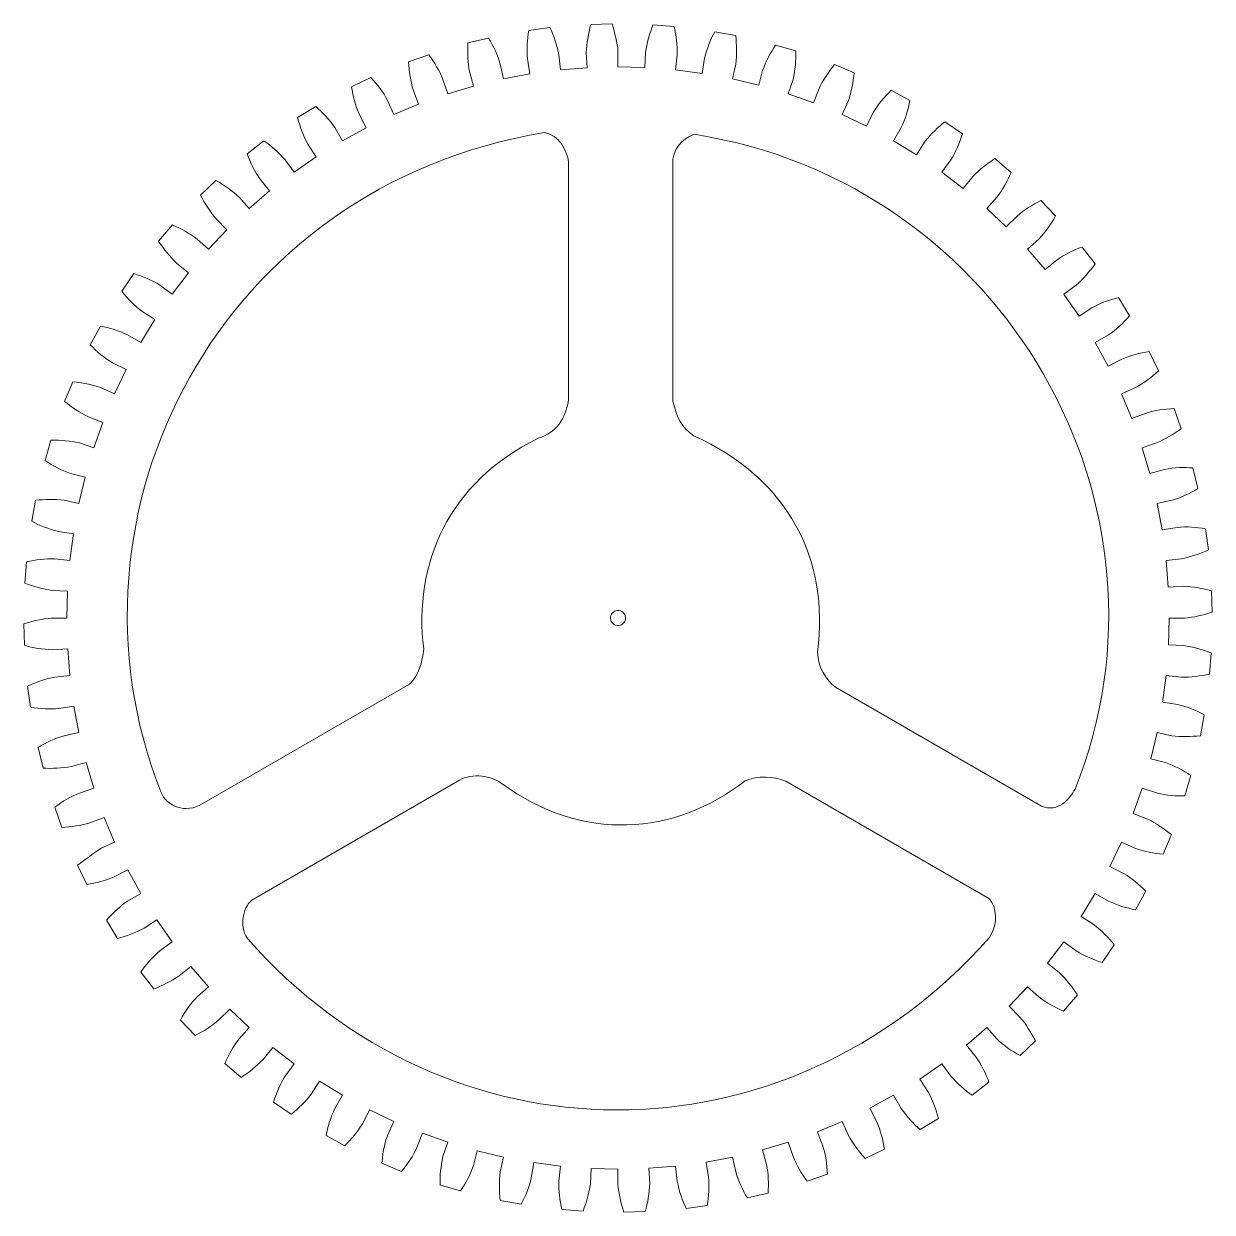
# Model space of a CAD drawing. Header units: millimetres. Extents: x 254 to 1549, y -413 to 269.
# Drawn here: x 556.1 to 713.6, y -413.2 to -255.7 of the extents above; entities that cross this region are included whole.
import ezdxf

# ---------------------------------------------------------------- set-up
doc = ezdxf.new("R2010")
doc.units = ezdxf.units.MM
doc.header["$MEASUREMENT"] = 0
doc.layers.add('layer 1', color=7, linetype='Continuous')

msp = doc.modelspace()

# ---------------------------------------------------------------- linework, layer by layer
at = {"layer": 'layer 1', "color": 242, "lineweight": 9}
for points, knots in [([(634.0761, -255.6618), (634.4468, -256.9094), (634.7835, -258.1401), (634.8711, -259.356), (634.8711, -259.356), (634.8711, -259.356), (634.8711, -261.3738), (634.8711, -261.3738), (634.8711, -261.3738), (634.8711, -261.3738), (638.4317, -261.4605), (638.4317, -261.4605), (638.4317, -261.4605), (638.4317, -261.4605), (638.5301, -259.4453), (638.5301, -259.4453), (638.5301, -259.4453), (638.6711, -258.258), (639.1256, -256.859), (639.504, -255.7941), (639.504, -255.7941), (639.504, -255.7941), (642.312, -256.01), (642.312, -256.01), (642.312, -256.01), (642.5994, -257.2511), (642.7389, -258.5033), (642.7164, -259.7673), (642.7164, -259.7673), (642.7164, -259.7673), (642.5055, -261.7739), (642.5055, -261.7739), (642.5055, -261.7739), (642.5055, -261.7739), (646.0376, -262.2324), (646.0376, -262.2324), (646.0376, -262.2324), (646.0376, -262.2324), (646.3461, -260.2385), (646.3461, -260.2385), (646.3461, -260.2385), (646.6572, -258.9629), (647.1101, -257.7881), (647.6964, -256.7091), (647.6964, -256.7091), (647.6964, -256.7091), (650.4665, -257.2173), (650.4665, -257.2173), (650.4665, -257.2173), (650.6021, -258.4832), (650.643, -259.7444), (650.4759, -260.9963), (650.4759, -260.9963), (650.4759, -260.9963), (650.0565, -262.9698), (650.0565, -262.9698), (650.0565, -262.9698), (650.0565, -262.9698), (653.5212, -263.7951), (653.5212, -263.7951), (653.5212, -263.7951), (653.5212, -263.7951), (654.0365, -261.8442), (654.0365, -261.8442), (654.0365, -261.8442), (654.5159, -260.484), (655.1132, -259.5137), (655.7484, -258.4754), (655.7484, -258.4754), (655.7484, -258.4754), (658.4501, -259.2704), (658.4501, -259.2704), (658.4501, -259.2704), (658.4678, -260.5166), (658.3586, -261.7689), (658.0644, -263.0295), (658.0644, -263.0295), (658.0644, -263.0295), (657.441, -264.9485), (657.441, -264.9485), (657.441, -264.9485), (657.441, -264.9485), (660.8004, -266.1314), (660.8004, -266.1314), (660.8004, -266.1314), (660.8004, -266.1314), (661.5168, -264.2451), (661.5168, -264.2451), (661.5168, -264.2451), (662.0516, -263.1078), (662.7623, -262.0643), (663.5715, -261.0737), (663.5715, -261.0737), (663.5715, -261.0737), (666.1754, -262.1468), (666.1754, -262.1468), (666.1754, -262.1468), (666.0402, -263.426), (665.8167, -264.672), (665.399, -265.8449), (665.399, -265.8449), (665.399, -265.8449), (664.5783, -267.6882), (664.5783, -267.6882), (664.5783, -267.6882), (664.5783, -267.6882), (667.7957, -269.2158), (667.7957, -269.2158), (667.7957, -269.2158), (667.7957, -269.2158), (668.7053, -267.4148), (668.7053, -267.4148), (668.7053, -267.4148), (669.3255, -266.3141), (670.1748, -265.3751), (671.0801, -264.4755), (671.0801, -264.4755), (671.0801, -264.4755), (673.5576, -265.8147), (673.5576, -265.8147), (673.5576, -265.8147), (673.3098, -267.0452), (672.9807, -268.257), (672.3989, -269.4116), (672.3989, -269.4116), (672.3989, -269.4116), (671.39, -271.1589), (671.39, -271.1589), (671.39, -271.1589), (671.39, -271.1589), (674.4302, -273.0146), (674.4302, -273.0146), (674.4302, -273.0146), (674.4302, -273.0146), (675.5817, -271.2339), (675.5817, -271.2339), (675.5817, -271.2339), (676.3962, -270.2043), (677.2812, -269.3855), (678.1922, -268.6434), (678.1922, -268.6434), (678.1922, -268.6434), (680.516, -270.2343), (680.516, -270.2343), (680.516, -270.2343), (680.1107, -271.4324), (679.6443, -272.6031), (678.9876, -273.6905), (678.9876, -273.6905), (678.9876, -273.6905), (677.8017, -275.3228), (677.8017, -275.3228), (677.8017, -275.3228), (677.8017, -275.3228), (680.6312, -277.4859), (680.6312, -277.4859), (680.6312, -277.4859), (680.6312, -277.4859), (681.8954, -275.9133), (681.8954, -275.9133), (681.8954, -275.9133), (682.8203, -274.9263), (683.8149, -274.1934), (684.8295, -273.5319), (684.8295, -273.5319), (684.8295, -273.5319), (686.9744, -275.3573), (686.9744, -275.3573), (686.9744, -275.3573), (686.4327, -276.521), (685.8531, -277.6533), (685.0931, -278.6345), (685.0931, -278.6345), (685.0931, -278.6345), (683.7429, -280.1339), (683.7429, -280.1339), (683.7429, -280.1339), (683.7429, -280.1339), (686.3309, -282.581), (686.3309, -282.581), (686.3309, -282.581), (686.3309, -282.581), (687.7526, -281.1491), (687.7526, -281.1491), (687.7526, -281.1491), (688.6779, -280.3236), (689.7746, -279.68), (690.9195, -279.0876), (690.9195, -279.0876), (690.9195, -279.0876), (692.8617, -281.127), (692.8617, -281.127), (692.8617, -281.127), (692.2122, -282.2388), (691.5071, -283.2932), (690.6483, -284.1897), (690.6483, -284.1897), (690.6483, -284.1897), (689.1488, -285.5397), (689.1488, -285.5397), (689.1488, -285.5397), (689.1488, -285.5397), (691.4667, -288.2439), (691.4667, -288.2439), (691.4667, -288.2439), (691.4667, -288.2439), (693.0303, -286.9685), (693.0303, -286.9685), (693.0303, -286.9685), (693.9606, -286.2612), (695.2361, -285.6765), (696.3954, -285.2493), (696.3954, -285.2493), (696.3954, -285.2493), (698.1138, -287.4806), (698.1138, -287.4806), (698.1138, -287.4806), (697.3494, -288.4955), (696.5556, -289.4808), (695.5923, -290.2952), (695.5923, -290.2952), (695.5923, -290.2952), (693.96, -291.4811), (693.96, -291.4811), (693.96, -291.4811), (693.96, -291.4811), (695.9826, -294.4127), (695.9826, -294.4127), (695.9826, -294.4127), (695.9826, -294.4127), (697.6709, -293.3078), (697.6709, -293.3078), (697.6709, -293.3078), (698.861, -292.6298), (700.0317, -292.248), (701.1972, -291.9497), (701.1972, -291.9497), (701.1972, -291.9497), (702.6731, -294.3483), (702.6731, -294.3483), (702.6731, -294.3483), (701.8049, -295.3281), (700.8951, -296.2232), (699.8711, -296.8839), (699.8711, -296.8839), (699.8711, -296.8839), (698.1237, -297.8928), (698.1237, -297.8928), (698.1237, -297.8928), (698.1237, -297.8928), (699.8289, -301.0197), (699.8289, -301.0197), (699.8289, -301.0197), (699.8289, -301.0197), (701.6234, -300.0974), (701.6234, -300.0974), (701.6234, -300.0974), (702.7962, -299.6171), (704.0112, -299.2847), (705.2724, -299.1153), (705.2724, -299.1153), (705.2724, -299.1153), (706.4894, -301.6551), (706.4894, -301.6551), (706.4894, -301.6551), (705.5747, -302.4912), (704.5955, -303.2684), (703.4378, -303.8838), (703.4378, -303.8838), (703.4378, -303.8838), (701.5946, -304.7045), (701.5946, -304.7045), (701.5946, -304.7045), (701.5946, -304.7045), (702.9635, -307.9928), (702.9635, -307.9928), (702.9635, -307.9928), (702.9635, -307.9928), (704.8445, -307.2629), (704.8445, -307.2629), (704.8445, -307.2629), (706.0145, -306.8712), (707.2817, -306.7337), (708.5762, -306.6677), (708.5762, -306.6677), (708.5762, -306.6677), (709.521, -309.3207), (709.521, -309.3207), (709.521, -309.3207), (708.4655, -310.0611), (707.3886, -310.7334), (706.2533, -311.2182), (706.2533, -311.2182), (706.2533, -311.2182), (704.3343, -311.8418), (704.3343, -311.8418), (704.3343, -311.8418), (704.3343, -311.8418), (705.3519, -315.255), (705.3519, -315.255), (705.3519, -315.255), (705.3519, -315.255), (707.2991, -314.7258), (707.2991, -314.7258), (707.2991, -314.7258), (708.6062, -314.4461), (709.8506, -314.436), (711.0725, -314.5239), (711.0725, -314.5239), (711.0725, -314.5239), (711.7349, -317.2613), (711.7349, -317.2613), (711.7349, -317.2613), (710.6219, -317.9145), (709.4828, -318.4692), (708.2865, -318.8069), (708.2865, -318.8069), (708.2865, -318.8069), (706.313, -319.2263), (706.313, -319.2263), (706.313, -319.2263), (706.313, -319.2263), (706.9683, -322.7273), (706.9683, -322.7273), (706.9683, -322.7273), (706.9683, -322.7273), (708.96, -322.4045), (708.96, -322.4045), (708.96, -322.4045), (710.2944, -322.2627), (711.528, -322.3923), (712.7339, -322.5981), (712.7339, -322.5981), (712.7339, -322.5981), (713.1065, -325.3896), (713.1065, -325.3896), (713.1065, -325.3896), (711.9245, -325.9007), (710.736, -326.3594), (709.5155, -326.5664), (709.5155, -326.5664), (709.5155, -326.5664), (707.5089, -326.7773), (707.5089, -326.7773), (707.5089, -326.7773), (707.5089, -326.7773), (707.7947, -330.3275), (707.7947, -330.3275), (707.7947, -330.3275), (707.7947, -330.3275), (709.8093, -330.2147), (709.8093, -330.2147), (709.8093, -330.2147), (711.1566, -330.2415), (712.3683, -330.4905), (713.5422, -330.8018), (713.5422, -330.8018), (713.5422, -330.8018), (713.6211, -333.6168), (713.6211, -333.6168), (713.6211, -333.6168), (712.4187, -334.0134), (711.1671, -334.3502), (709.9268, -334.4118), (709.9268, -334.4118), (709.9268, -334.4118), (707.9088, -334.4118), (707.9088, -334.4118), (707.9088, -334.4118), (707.9088, -334.4118), (707.822, -337.9724), (707.822, -337.9724), (707.822, -337.9724), (707.822, -337.9724), (709.8374, -338.0708), (709.8374, -338.0708), (709.8374, -338.0708), (711.0912, -338.2098), (712.3001, -338.5757), (713.4885, -339.0449), (713.4885, -339.0449), (713.4885, -339.0449), (713.2725, -341.8529), (713.2725, -341.8529), (713.2725, -341.8529), (712.0634, -342.1004), (710.825, -342.272), (709.5153, -342.2573), (709.5153, -342.2573), (709.5153, -342.2573), (707.5088, -342.0464), (707.5088, -342.0464), (707.5088, -342.0464), (707.5088, -342.0464), (707.0502, -345.5784), (707.0502, -345.5784), (707.0502, -345.5784), (707.0502, -345.5784), (709.0442, -345.8868), (709.0442, -345.8868), (709.0442, -345.8868), (710.3048, -346.1546), (711.4604, -346.6496), (712.5735, -347.2373), (712.5735, -347.2373), (712.5735, -347.2373), (712.0653, -350.0073), (712.0653, -350.0073), (712.0653, -350.0073), (710.7459, -350.1366), (709.4714, -350.1707), (708.2864, -350.0168), (708.2864, -350.0168), (708.2864, -350.0168), (706.3128, -349.5972), (706.3128, -349.5972), (706.3128, -349.5972), (706.3128, -349.5972), (705.4875, -353.0619), (705.4875, -353.0619), (705.4875, -353.0619), (705.4875, -353.0619), (707.4384, -353.5772), (707.4384, -353.5772), (707.4384, -353.5772), (708.6389, -353.9969), (709.7484, -354.5931), (710.8073, -355.2891), (710.8073, -355.2891), (710.8073, -355.2891), (710.0121, -357.9908), (710.0121, -357.9908), (710.0121, -357.9908), (708.8325, -358.0074), (707.6223, -357.9213), (706.352, -357.6336), (706.352, -357.6336), (706.352, -357.6336), (704.3342, -356.9817), (704.3342, -356.9817), (704.3342, -356.9817), (704.3342, -356.9817), (703.1513, -360.3413), (703.1513, -360.3413), (703.1513, -360.3413), (703.1513, -360.3413), (705.0375, -361.0575), (705.0375, -361.0575), (705.0375, -361.0575), (706.2338, -361.5986), (707.1741, -362.3229), (708.209, -363.1122), (708.209, -363.1122), (708.209, -363.1122), (707.1359, -365.7161), (707.1359, -365.7161), (707.1359, -365.7161), (705.8504, -365.6051), (704.6124, -365.3607), (703.4376, -364.9397), (703.4376, -364.9397), (703.4376, -364.9397), (701.5944, -364.119), (701.5944, -364.119), (701.5944, -364.119), (701.5944, -364.119), (700.0668, -367.3365), (700.0668, -367.3365), (700.0668, -367.3365), (700.0668, -367.3365), (701.958, -368.2956), (701.958, -368.2956), (701.958, -368.2956), (702.9458, -368.9121), (703.8929, -369.6968), (704.8071, -370.6209), (704.8071, -370.6209), (704.8071, -370.6209), (703.4679, -373.0983), (703.4679, -373.0983), (703.4679, -373.0983), (702.2339, -372.8507), (701.0327, -372.4733), (699.8711, -371.9396), (699.8711, -371.9396), (699.8711, -371.9396), (698.1236, -370.9307), (698.1236, -370.9307), (698.1236, -370.9307), (698.1236, -370.9307), (696.2682, -373.9709), (696.2682, -373.9709), (696.2682, -373.9709), (696.2682, -373.9709), (697.9643, -375.0638), (697.9643, -375.0638), (697.9643, -375.0638), (698.9999, -375.8778), (699.8828, -376.772), (700.6392, -377.7329), (700.6392, -377.7329), (700.6392, -377.7329), (699.0482, -380.0567), (699.0482, -380.0567), (699.0482, -380.0567), (697.8657, -379.6977), (696.7137, -379.1882), (695.5923, -378.5285), (695.5923, -378.5285), (695.5923, -378.5285), (693.9599, -377.3424), (693.9599, -377.3424), (693.9599, -377.3424), (693.9599, -377.3424), (691.7967, -380.172), (691.7967, -380.172), (691.7967, -380.172), (691.7967, -380.172), (693.3693, -381.4361), (693.3693, -381.4361), (693.3693, -381.4361), (694.3367, -382.3205), (695.0876, -383.3216), (695.7507, -384.3702), (695.7507, -384.3702), (695.7507, -384.3702), (693.9255, -386.5151), (693.9255, -386.5151), (693.9255, -386.5151), (692.7821, -385.9941), (691.6607, -385.4264), (690.6482, -384.6338), (690.6482, -384.6338), (690.6482, -384.6338), (689.1488, -383.2836), (689.1488, -383.2836), (689.1488, -383.2836), (689.1488, -383.2836), (686.7017, -385.8716), (686.7017, -385.8716), (686.7017, -385.8716), (686.7017, -385.8716), (688.1334, -387.2933), (688.1334, -387.2933), (688.1334, -387.2933), (688.9713, -388.2207), (689.5707, -389.3183), (690.195, -390.4602), (690.195, -390.4602), (690.195, -390.4602), (688.1558, -392.4026), (688.1558, -392.4026), (688.1558, -392.4026), (687.0432, -391.7684), (685.9979, -391.1007), (685.0929, -390.189), (685.0929, -390.189), (685.0929, -390.189), (683.7429, -388.6895), (683.7429, -388.6895), (683.7429, -388.6895), (683.7429, -388.6895), (681.0387, -391.0076), (681.0387, -391.0076), (681.0387, -391.0076), (681.0387, -391.0076), (682.3142, -392.571), (682.3142, -392.571), (682.3142, -392.571), (683.009, -393.6093), (683.5982, -394.7198), (684.0333, -395.9361), (684.0333, -395.9361), (684.0333, -395.9361), (681.8022, -397.6547), (681.8022, -397.6547), (681.8022, -397.6547), (680.7834, -396.9591), (679.8524, -396.1055), (678.9876, -395.1332), (678.9876, -395.1332), (678.9876, -395.1332), (677.8016, -393.5007), (677.8016, -393.5007), (677.8016, -393.5007), (677.8016, -393.5007), (674.87, -395.5233), (674.87, -395.5233), (674.87, -395.5233), (674.87, -395.5233), (676.0283, -397.2996), (676.0283, -397.2996), (676.0283, -397.2996), (676.5945, -398.3712), (677.0214, -399.5219), (677.333, -400.7379), (677.333, -400.7379), (677.333, -400.7379), (674.9343, -402.2138), (674.9343, -402.2138), (674.9343, -402.2138), (674.0405, -401.4524), (673.1921, -400.5297), (672.3989, -399.4119), (672.3989, -399.4119), (672.3989, -399.4119), (671.39, -397.6646), (671.39, -397.6646), (671.39, -397.6646), (671.39, -397.6646), (668.2629, -399.3696), (668.2629, -399.3696), (668.2629, -399.3696), (668.2629, -399.3696), (669.1854, -401.1641), (669.1854, -401.1641), (669.1854, -401.1641), (669.6891, -402.392), (670.0056, -403.6077), (670.1675, -404.8131), (670.1675, -404.8131), (670.1675, -404.8131), (667.6277, -406.0301), (667.6277, -406.0301), (667.6277, -406.0301), (666.776, -405.1122), (666.026, -404.1014), (665.3988, -402.9786), (665.3988, -402.9786), (665.3988, -402.9786), (664.5782, -401.1353), (664.5782, -401.1353), (664.5782, -401.1353), (664.5782, -401.1353), (661.2902, -402.5042), (661.2902, -402.5042), (661.2902, -402.5042), (661.2902, -402.5042), (662.0199, -404.3853), (662.0199, -404.3853), (662.0199, -404.3853), (662.3879, -405.5666), (662.571, -406.8158), (662.6151, -408.1169), (662.6151, -408.1169), (662.6151, -408.1169), (659.9621, -409.0619), (659.9621, -409.0619), (659.9621, -409.0619), (659.2107, -408.0722), (658.5702, -406.9893), (658.0644, -405.794), (658.0644, -405.794), (658.0644, -405.794), (657.441, -403.875), (657.441, -403.875), (657.441, -403.875), (657.441, -403.875), (654.0278, -404.8928), (654.0278, -404.8928), (654.0278, -404.8928), (654.0278, -404.8928), (654.557, -406.8398), (654.557, -406.8398), (654.557, -406.8398), (654.8226, -408.1187), (654.8411, -409.3713), (654.7589, -410.6133), (654.7589, -410.6133), (654.7589, -410.6133), (652.0215, -411.2756), (652.0215, -411.2756), (652.0215, -411.2756), (651.3858, -410.2374), (650.8628, -409.0952), (650.4759, -407.8274), (650.4759, -407.8274), (650.4759, -407.8274), (650.0565, -405.8537), (650.0565, -405.8537), (650.0565, -405.8537), (650.0565, -405.8537), (646.5557, -406.509), (646.5557, -406.509), (646.5557, -406.509), (646.5557, -406.509), (646.8783, -408.5007), (646.8783, -408.5007), (646.8783, -408.5007), (646.9842, -409.7519), (646.9044, -411.0105), (646.6847, -412.2747), (646.6847, -412.2747), (646.6847, -412.2747), (643.8932, -412.6473), (643.8932, -412.6473), (643.8932, -412.6473), (643.4076, -411.638), (642.996, -410.4797), (642.7164, -409.0563), (642.7164, -409.0563), (642.7164, -409.0563), (642.5057, -407.0496), (642.5057, -407.0496), (642.5057, -407.0496), (642.5057, -407.0496), (638.9555, -407.3355), (638.9555, -407.3355), (638.9555, -407.3355), (638.9555, -407.3355), (639.0683, -409.35), (639.0683, -409.35), (639.0683, -409.35), (639.0075, -410.6579), (638.8346, -411.9126), (638.4812, -413.0829), (638.4812, -413.0829), (638.4812, -413.0829), (635.666, -413.1618), (635.666, -413.1618), (635.666, -413.1618), (635.2403, -411.9795), (634.9649, -410.751), (634.8711, -409.4675), (634.8711, -409.4675), (634.8711, -409.4675), (634.8711, -407.4498), (634.8711, -407.4498), (634.8711, -407.4498), (634.8711, -407.4498), (631.3104, -407.3628), (631.3104, -407.3628), (631.3104, -407.3628), (631.3104, -407.3628), (631.2078, -409.4295), (631.2078, -409.4295), (631.2078, -409.4295), (631.0196, -410.6526), (630.6882, -411.8511), (630.2381, -413.0294), (630.2381, -413.0294), (630.2381, -413.0294), (627.4301, -412.8135), (627.4301, -412.8135), (627.4301, -412.8135), (627.1575, -411.5502), (627.0092, -410.2968), (627.0257, -409.0563), (627.0257, -409.0563), (627.0257, -409.0563), (627.2366, -407.0496), (627.2366, -407.0496), (627.2366, -407.0496), (627.2366, -407.0496), (623.7045, -406.5911), (623.7045, -406.5911), (623.7045, -406.5911), (623.7045, -406.5911), (623.4282, -408.3758), (623.4282, -408.3758), (623.4282, -408.3758), (623.2155, -409.6877), (622.6607, -410.909), (622.0457, -412.1144), (622.0457, -412.1144), (622.0457, -412.1144), (619.2756, -411.6062), (619.2756, -411.6062), (619.2756, -411.6062), (619.1324, -410.364), (619.0833, -409.1103), (619.2662, -407.8274), (619.2662, -407.8274), (619.2662, -407.8274), (619.6857, -405.8537), (619.6857, -405.8537), (619.6857, -405.8537), (619.6857, -405.8537), (616.2209, -405.0285), (616.2209, -405.0285), (616.2209, -405.0285), (616.2209, -405.0285), (615.7058, -406.9793), (615.7058, -406.9793), (615.7058, -406.9793), (615.2942, -408.1749), (614.6978, -409.2672), (614.0171, -410.3123), (614.0171, -410.3123), (614.0171, -410.3123), (611.292, -409.5531), (611.292, -409.5531), (611.292, -409.5531), (611.2719, -408.3201), (611.3751, -407.0703), (611.6777, -405.794), (611.6777, -405.794), (611.6777, -405.794), (612.3012, -403.875), (612.3012, -403.875), (612.3012, -403.875), (612.3012, -403.875), (608.9417, -402.6921), (608.9417, -402.6921), (608.9417, -402.6921), (608.9417, -402.6921), (608.2254, -404.5784), (608.2254, -404.5784), (608.2254, -404.5784), (607.7148, -405.6803), (607.0194, -406.7346), (606.1707, -407.7498), (606.1707, -407.7498), (606.1707, -407.7498), (603.5669, -406.6769), (603.5669, -406.6769), (603.5669, -406.6769), (603.767, -404.9124), (604.0181, -403.6086), (604.3433, -402.9786), (604.3433, -402.9786), (604.3433, -402.9786), (605.1639, -401.1353), (605.1639, -401.1353), (605.1639, -401.1353), (605.1639, -401.1353), (601.9464, -399.6077), (601.9464, -399.6077), (601.9464, -399.6077), (601.9464, -399.6077), (601.037, -401.4089), (601.037, -401.4089), (601.037, -401.4089), (600.3282, -402.5261), (599.5367, -403.5059), (598.662, -404.3481), (598.662, -404.3481), (598.662, -404.3481), (596.1846, -403.0088), (596.1846, -403.0088), (596.1846, -403.0088), (596.4029, -401.7896), (596.8043, -400.5924), (597.3432, -399.4119), (597.3432, -399.4119), (597.3432, -399.4119), (598.3521, -397.6646), (598.3521, -397.6646), (598.3521, -397.6646), (598.3521, -397.6646), (595.3121, -395.8091), (595.3121, -395.8091), (595.3121, -395.8091), (595.3121, -395.8091), (594.2192, -397.5051), (594.2192, -397.5051), (594.2192, -397.5051), (593.4579, -398.5019), (592.5642, -399.39), (591.5501, -400.1801), (591.5501, -400.1801), (591.5501, -400.1801), (589.2263, -398.589), (589.2263, -398.589), (589.2263, -398.589), (589.5887, -397.3931), (590.0784, -396.2349), (590.7545, -395.1332), (590.7545, -395.1332), (590.7545, -395.1332), (591.9405, -393.5007), (591.9405, -393.5007), (591.9405, -393.5007), (591.9405, -393.5007), (589.1109, -391.3377), (589.1109, -391.3377), (589.1109, -391.3377), (589.1109, -391.3377), (587.8469, -392.9103), (587.8469, -392.9103), (587.8469, -392.9103), (586.9335, -393.8289), (585.9621, -394.6347), (584.9127, -395.2916), (584.9127, -395.2916), (584.9127, -395.2916), (582.7679, -393.4664), (582.7679, -393.4664), (582.7679, -393.4664), (583.2524, -392.3045), (583.85, -391.1975), (584.6492, -390.189), (584.6492, -390.189), (584.6492, -390.189), (585.9993, -388.6896), (585.9993, -388.6896), (585.9993, -388.6896), (585.9993, -388.6896), (583.4112, -386.2425), (583.4112, -386.2425), (583.4112, -386.2425), (583.4112, -386.2425), (581.9897, -387.6744), (581.9897, -387.6744), (581.9897, -387.6744), (580.9967, -388.5228), (579.9372, -389.2002), (578.8227, -389.7359), (578.8227, -389.7359), (578.8227, -389.7359), (576.8804, -387.6966), (576.8804, -387.6966), (576.8804, -387.6966), (577.5419, -386.4854), (578.2724, -385.4457), (579.0939, -384.6338), (579.0939, -384.6338), (579.0939, -384.6338), (580.5933, -383.2838), (580.5933, -383.2838), (580.5933, -383.2838), (580.5933, -383.2838), (578.2754, -380.5796), (578.2754, -380.5796), (578.2754, -380.5796), (578.2754, -380.5796), (576.7119, -381.855), (576.7119, -381.855), (576.7119, -381.855), (575.6123, -382.5642), (574.4906, -383.1371), (573.3468, -383.5742), (573.3468, -383.5742), (573.3468, -383.5742), (571.6284, -381.3431), (571.6284, -381.3431), (571.6284, -381.3431), (572.3427, -380.3183), (573.1572, -379.3622), (574.1499, -378.5285), (574.1499, -378.5285), (574.1499, -378.5285), (575.7822, -377.3424), (575.7822, -377.3424), (575.7822, -377.3424), (575.7822, -377.3424), (573.7596, -374.4108), (573.7596, -374.4108), (573.7596, -374.4108), (573.7596, -374.4108), (572.0714, -375.5157), (572.0714, -375.5157), (572.0714, -375.5157), (570.9024, -376.1627), (569.7257, -376.572), (568.545, -376.8738), (568.545, -376.8738), (568.545, -376.8738), (567.0977, -374.4432), (567.0977, -374.4432), (567.0977, -374.4432), (568.0215, -373.4112), (568.946, -372.5358), (569.871, -371.9396), (569.871, -371.9396), (569.871, -371.9396), (571.6185, -370.9308), (571.6185, -370.9308), (571.6185, -370.9308), (571.6185, -370.9308), (569.9133, -367.8038), (569.9133, -367.8038), (569.9133, -367.8038), (569.9133, -367.8038), (568.1189, -368.7263), (568.1189, -368.7263), (568.1189, -368.7263), (566.9327, -369.2181), (565.7147, -369.5355), (564.4698, -369.7082), (564.4698, -369.7082), (564.4698, -369.7082), (563.2527, -367.1685), (563.2527, -367.1685), (563.2527, -367.1685), (564.27, -366.4256), (565.2872, -365.6826), (566.3043, -364.9397), (566.3043, -364.9397), (566.3043, -364.9397), (568.1477, -364.119), (568.1477, -364.119), (568.1477, -364.119), (568.1477, -364.119), (566.7788, -360.8309), (566.7788, -360.8309), (566.7788, -360.8309), (566.7788, -360.8309), (564.8978, -361.5608), (564.8978, -361.5608), (564.8978, -361.5608), (563.6712, -361.9161), (562.4264, -362.105), (561.1661, -362.156), (561.1661, -362.156), (561.1661, -362.156), (560.2212, -359.5029), (560.2212, -359.5029), (560.2212, -359.5029), (561.2711, -358.692), (562.358, -358.0478), (563.489, -357.6053), (563.489, -357.6053), (563.489, -357.6053), (565.4079, -356.9817), (565.4079, -356.9817), (565.4079, -356.9817), (565.4079, -356.9817), (564.3903, -353.5686), (564.3903, -353.5686), (564.3903, -353.5686), (564.3903, -353.5686), (562.4432, -354.0978), (562.4432, -354.0978), (562.4432, -354.0978), (561.1553, -354.3372), (559.9019, -354.3797), (558.6698, -354.2997), (558.6698, -354.2997), (558.6698, -354.2997), (558.0074, -351.5624), (558.0074, -351.5624), (558.0074, -351.5624), (559.1231, -350.8973), (560.2656, -350.351), (561.4557, -350.0168), (561.4557, -350.0168), (561.4557, -350.0168), (563.4293, -349.5972), (563.4293, -349.5972), (563.4293, -349.5972), (563.4293, -349.5972), (562.7739, -346.0964), (562.7739, -346.0964), (562.7739, -346.0964), (562.7739, -346.0964), (560.7822, -346.4192), (560.7822, -346.4192), (560.7822, -346.4192), (559.5971, -346.5096), (558.3413, -346.4501), (557.0082, -346.2255), (557.0082, -346.2255), (557.0082, -346.2255), (556.6358, -343.434), (556.6358, -343.434), (556.6358, -343.434), (557.8808, -342.8777), (559.0842, -342.4634), (560.2266, -342.2573), (560.2266, -342.2573), (560.2266, -342.2573), (562.2333, -342.0464), (562.2333, -342.0464), (562.2333, -342.0464), (562.2333, -342.0464), (561.9476, -338.4962), (561.9476, -338.4962), (561.9476, -338.4962), (561.9476, -338.4962), (559.9329, -338.609), (559.9329, -338.609), (559.9329, -338.609), (558.5988, -338.5709), (557.3546, -338.3751), (556.2, -338.0219), (556.2, -338.0219), (556.2, -338.0219), (556.1211, -335.2067), (556.1211, -335.2067), (556.1211, -335.2067), (557.3391, -334.7993), (558.5693, -334.5203), (559.8155, -334.4118), (559.8155, -334.4118), (559.8155, -334.4118), (561.8333, -334.4118), (561.8333, -334.4118), (561.8333, -334.4118), (561.8333, -334.4118), (561.92, -330.8513), (561.92, -330.8513), (561.92, -330.8513), (561.92, -330.8513), (559.9047, -330.7529), (559.9047, -330.7529), (559.9047, -330.7529), (558.6297, -330.5729), (557.4071, -330.2624), (556.2536, -329.7788), (556.2536, -329.7788), (556.2536, -329.7788), (556.4696, -326.9708), (556.4696, -326.9708), (556.4696, -326.9708), (557.6919, -326.675), (558.9452, -326.5449), (560.2266, -326.5664), (560.2266, -326.5664), (560.2266, -326.5664), (562.2333, -326.7773), (562.2333, -326.7773), (562.2333, -326.7773), (562.2333, -326.7773), (562.6919, -323.2452), (562.6919, -323.2452), (562.6919, -323.2452), (562.6919, -323.2452), (560.6979, -322.9368), (560.6979, -322.9368), (560.6979, -322.9368), (559.4309, -322.6262), (558.26, -322.1676), (557.1686, -321.5864), (557.1686, -321.5864), (557.1686, -321.5864), (557.6768, -318.8163), (557.6768, -318.8163), (557.6768, -318.8163), (558.9332, -318.6675), (560.1929, -318.6596), (561.4556, -318.8069), (561.4556, -318.8069), (561.4556, -318.8069), (563.4293, -319.2264), (563.4293, -319.2264), (563.4293, -319.2264), (563.4293, -319.2264), (564.2546, -315.7616), (564.2546, -315.7616), (564.2546, -315.7616), (564.2546, -315.7616), (562.3037, -315.2465), (562.3037, -315.2465), (562.3037, -315.2465), (561.147, -314.8686), (560.0292, -314.2701), (558.9348, -313.5345), (558.9348, -313.5345), (558.9348, -313.5345), (559.7298, -310.8327), (559.7298, -310.8327), (559.7298, -310.8327), (561.0539, -310.8164), (562.3071, -310.9449), (563.489, -311.2184), (563.489, -311.2184), (563.489, -311.2184), (565.4079, -311.8418), (565.4079, -311.8418), (565.4079, -311.8418), (565.4079, -311.8418), (566.5908, -308.4824), (566.5908, -308.4824), (566.5908, -308.4824), (566.5908, -308.4824), (564.7046, -307.766), (564.7046, -307.766), (564.7046, -307.766), (563.5391, -307.1951), (562.4946, -306.4968), (561.5331, -305.7114), (561.5331, -305.7114), (561.5331, -305.7114), (562.6062, -303.1076), (562.6062, -303.1076), (562.6062, -303.1076), (563.8628, -303.2133), (565.097, -303.4622), (566.3043, -303.884), (566.3043, -303.884), (566.3043, -303.884), (568.1477, -304.7046), (568.1477, -304.7046), (568.1477, -304.7046), (568.1477, -304.7046), (569.6753, -301.4871), (569.6753, -301.4871), (569.6753, -301.4871), (569.6753, -301.4871), (567.8742, -300.5775), (567.8742, -300.5775), (567.8742, -300.5775), (566.751, -299.9022), (565.7919, -299.0937), (564.9348, -298.2027), (564.9348, -298.2027), (564.9348, -298.2027), (566.2742, -295.7252), (566.2742, -295.7252), (566.2742, -295.7252), (567.5063, -295.9533), (568.7045, -296.3444), (569.871, -296.8839), (569.871, -296.8839), (569.871, -296.8839), (571.6184, -297.8928), (571.6184, -297.8928), (571.6184, -297.8928), (571.6184, -297.8928), (573.474, -294.8528), (573.474, -294.8528), (573.474, -294.8528), (573.474, -294.8528), (571.7778, -293.7599), (571.7778, -293.7599), (571.7778, -293.7599), (570.8108, -293.034), (569.9193, -292.1442), (569.1029, -291.0906), (569.1029, -291.0906), (569.1029, -291.0906), (570.6938, -288.7668), (570.6938, -288.7668), (570.6938, -288.7668), (571.9295, -289.1505), (573.0897, -289.6473), (574.1499, -290.2952), (574.1499, -290.2952), (574.1499, -290.2952), (575.7822, -291.4812), (575.7822, -291.4812), (575.7822, -291.4812), (575.7822, -291.4812), (577.9454, -288.6516), (577.9454, -288.6516), (577.9454, -288.6516), (577.9454, -288.6516), (576.3728, -287.3874), (576.3728, -287.3874), (576.3728, -287.3874), (575.4993, -286.5591), (574.7057, -285.581), (573.9914, -284.4533), (573.9914, -284.4533), (573.9914, -284.4533), (575.8166, -282.3086), (575.8166, -282.3086), (575.8166, -282.3086), (576.9956, -282.8232), (578.0909, -283.4465), (579.0939, -284.1897), (579.0939, -284.1897), (579.0939, -284.1897), (580.5933, -285.5399), (580.5933, -285.5399), (580.5933, -285.5399), (580.5933, -285.5399), (583.0404, -282.9519), (583.0404, -282.9519), (583.0404, -282.9519), (583.0404, -282.9519), (581.6085, -281.5304), (581.6085, -281.5304), (581.6085, -281.5304), (580.8188, -280.5746), (580.125, -279.525), (579.5471, -278.3633), (579.5471, -278.3633), (579.5471, -278.3633), (581.5865, -276.4211), (581.5865, -276.4211), (581.5865, -276.4211), (582.7226, -277.0334), (583.73, -277.7861), (584.6492, -278.6346), (584.6492, -278.6346), (584.6492, -278.6346), (585.9992, -280.134), (585.9992, -280.134), (585.9992, -280.134), (585.9992, -280.134), (588.7034, -277.8159), (588.7034, -277.8159), (588.7034, -277.8159), (588.7034, -277.8159), (587.4279, -276.2525), (587.4279, -276.2525), (587.4279, -276.2525), (586.7433, -275.2565), (586.1772, -274.1271), (585.7088, -272.8874), (585.7088, -272.8874), (585.7088, -272.8874), (587.9399, -271.169), (587.9399, -271.169), (587.9399, -271.169), (588.9596, -271.8785), (589.898, -272.7189), (590.7545, -273.6905), (590.7545, -273.6905), (590.7545, -273.6905), (591.9405, -275.3228), (591.9405, -275.3228), (591.9405, -275.3228), (591.9405, -275.3228), (594.8721, -273.3002), (594.8721, -273.3002), (594.8721, -273.3002), (594.8721, -273.3002), (593.7672, -271.6119), (593.7672, -271.6119), (593.7672, -271.6119), (593.2055, -270.5939), (592.7459, -269.4287), (592.4091, -268.0856), (592.4091, -268.0856), (592.4091, -268.0856), (594.8078, -266.6097), (594.8078, -266.6097), (594.8078, -266.6097), (595.7205, -267.4115), (596.577, -268.3229), (597.3432, -269.4117), (597.3432, -269.4117), (597.3432, -269.4117), (598.3521, -271.1591), (598.3521, -271.1591), (598.3521, -271.1591), (598.3521, -271.1591), (601.4792, -269.4539), (601.4792, -269.4539), (601.4792, -269.4539), (601.4792, -269.4539), (600.5567, -267.6594), (600.5567, -267.6594), (600.5567, -267.6594), (600.0491, -266.4645), (599.7663, -265.2428), (599.5748, -264.0104), (599.5748, -264.0104), (599.5748, -264.0104), (602.1144, -262.7934), (602.1144, -262.7934), (602.1144, -262.7934), (602.9714, -263.7218), (603.7569, -264.6935), (604.3433, -265.845), (604.3433, -265.845), (604.3433, -265.845), (605.1639, -267.6882), (605.1639, -267.6882), (605.1639, -267.6882), (605.1639, -267.6882), (608.4521, -266.3193), (608.4521, -266.3193), (608.4521, -266.3193), (608.4521, -266.3193), (607.7222, -264.4383), (607.7222, -264.4383), (607.7222, -264.4383), (607.3922, -263.2727), (607.1807, -262.0362), (607.127, -260.7066), (607.127, -260.7066), (607.127, -260.7066), (609.78, -259.7618), (609.78, -259.7618), (609.78, -259.7618), (610.5462, -260.7977), (611.2065, -261.8757), (611.6777, -263.0295), (611.6777, -263.0295), (611.6777, -263.0295), (612.3012, -264.9485), (612.3012, -264.9485), (612.3012, -264.9485), (612.3012, -264.9485), (615.7143, -263.9309), (615.7143, -263.9309), (615.7143, -263.9309), (615.7143, -263.9309), (615.1851, -261.9837), (615.1851, -261.9837), (615.1851, -261.9837), (614.945, -260.8793), (614.9162, -259.5875), (614.9832, -258.2103), (614.9832, -258.2103), (614.9832, -258.2103), (617.7206, -257.5479), (617.7206, -257.5479), (617.7206, -257.5479), (618.3782, -258.6711), (618.9464, -259.8108), (619.2662, -260.9963), (619.2662, -260.9963), (619.2662, -260.9963), (619.6857, -262.9698), (619.6857, -262.9698), (619.6857, -262.9698), (619.6857, -262.9698), (623.1866, -262.3145), (623.1866, -262.3145), (623.1866, -262.3145), (623.1866, -262.3145), (622.8638, -260.3228), (622.8638, -260.3228), (622.8638, -260.3228), (622.7826, -259.0422), (622.8425, -257.7834), (623.0574, -256.5489), (623.0574, -256.5489), (623.0574, -256.5489), (625.8489, -256.1763), (625.8489, -256.1763), (625.8489, -256.1763), (626.3877, -257.2887), (626.7671, -258.4932), (627.0257, -259.7673), (627.0257, -259.7673), (627.0257, -259.7673), (627.2366, -261.7739), (627.2366, -261.7739), (627.2366, -261.7739), (627.2366, -261.7739), (630.7868, -261.4881), (630.7868, -261.4881), (630.7868, -261.4881), (630.7868, -261.4881), (630.674, -259.4735), (630.674, -259.4735), (630.674, -259.4735), (630.7067, -258.2261), (630.9608, -257.007), (631.2611, -255.7406), (631.2611, -255.7406), (631.2611, -255.7406), (634.0761, -255.6618), (634.0761, -255.6618)], [0, 0, 0, 0, 0.00277008, 0.00277008, 0.00277008, 0.00277008, 0.00554017, 0.00554017, 0.00554017, 0.00554017, 0.00831025, 0.00831025, 0.00831025, 0.00831025, 0.01108033, 0.01108033, 0.01108033, 0.01108033, 0.01385042, 0.01385042, 0.01385042, 0.01385042, 0.0166205, 0.0166205, 0.0166205, 0.0166205, 0.01939058, 0.01939058, 0.01939058, 0.01939058, 0.02216066, 0.02216066, 0.02216066, 0.02216066, 0.02493075, 0.02493075, 0.02493075, 0.02493075, 0.02770083, 0.02770083, 0.02770083, 0.02770083, 0.03047091, 0.03047091, 0.03047091, 0.03047091, 0.033241, 0.033241, 0.033241, 0.033241, 0.03601108, 0.03601108, 0.03601108, 0.03601108, 0.03878116, 0.03878116, 0.03878116, 0.03878116, 0.04155125, 0.04155125, 0.04155125, 0.04155125, 0.04432133, 0.04432133, 0.04432133, 0.04432133, 0.04709141, 0.04709141, 0.04709141, 0.04709141, 0.0498615, 0.0498615, 0.0498615, 0.0498615, 0.05263158, 0.05263158, 0.05263158, 0.05263158, 0.05540166, 0.05540166, 0.05540166, 0.05540166, 0.05817175, 0.05817175, 0.05817175, 0.05817175, 0.06094183, 0.06094183, 0.06094183, 0.06094183, 0.06371191, 0.06371191, 0.06371191, 0.06371191, 0.06648199, 0.06648199, 0.06648199, 0.06648199, 0.06925208, 0.06925208, 0.06925208, 0.06925208, 0.07202216, 0.07202216, 0.07202216, 0.07202216, 0.07479224, 0.07479224, 0.07479224, 0.07479224, 0.07756233, 0.07756233, 0.07756233, 0.07756233, 0.08033241, 0.08033241, 0.08033241, 0.08033241, 0.08310249, 0.08310249, 0.08310249, 0.08310249, 0.08587258, 0.08587258, 0.08587258, 0.08587258, 0.08864266, 0.08864266, 0.08864266, 0.08864266, 0.09141274, 0.09141274, 0.09141274, 0.09141274, 0.09418283, 0.09418283, 0.09418283, 0.09418283, 0.09695291, 0.09695291, 0.09695291, 0.09695291, 0.09972299, 0.09972299, 0.09972299, 0.09972299, 0.10249307, 0.10249307, 0.10249307, 0.10249307, 0.10526316, 0.10526316, 0.10526316, 0.10526316, 0.10803324, 0.10803324, 0.10803324, 0.10803324, 0.11080332, 0.11080332, 0.11080332, 0.11080332, 0.11357341, 0.11357341, 0.11357341, 0.11357341, 0.11634349, 0.11634349, 0.11634349, 0.11634349, 0.11911357, 0.11911357, 0.11911357, 0.11911357, 0.12188366, 0.12188366, 0.12188366, 0.12188366, 0.12465374, 0.12465374, 0.12465374, 0.12465374, 0.12742382, 0.12742382, 0.12742382, 0.12742382, 0.13019391, 0.13019391, 0.13019391, 0.13019391, 0.13296399, 0.13296399, 0.13296399, 0.13296399, 0.13573407, 0.13573407, 0.13573407, 0.13573407, 0.13850416, 0.13850416, 0.13850416, 0.13850416, 0.14127424, 0.14127424, 0.14127424, 0.14127424, 0.14404432, 0.14404432, 0.14404432, 0.14404432, 0.1468144, 0.1468144, 0.1468144, 0.1468144, 0.14958449, 0.14958449, 0.14958449, 0.14958449, 0.15235457, 0.15235457, 0.15235457, 0.15235457, 0.15512465, 0.15512465, 0.15512465, 0.15512465, 0.15789474, 0.15789474, 0.15789474, 0.15789474, 0.16066482, 0.16066482, 0.16066482, 0.16066482, 0.1634349, 0.1634349, 0.1634349, 0.1634349, 0.16620499, 0.16620499, 0.16620499, 0.16620499, 0.16897507, 0.16897507, 0.16897507, 0.16897507, 0.17174515, 0.17174515, 0.17174515, 0.17174515, 0.17451524, 0.17451524, 0.17451524, 0.17451524, 0.17728532, 0.17728532, 0.17728532, 0.17728532, 0.1800554, 0.1800554, 0.1800554, 0.1800554, 0.18282548, 0.18282548, 0.18282548, 0.18282548, 0.18559557, 0.18559557, 0.18559557, 0.18559557, 0.18836565, 0.18836565, 0.18836565, 0.18836565, 0.19113573, 0.19113573, 0.19113573, 0.19113573, 0.19390582, 0.19390582, 0.19390582, 0.19390582, 0.1966759, 0.1966759, 0.1966759, 0.1966759, 0.19944598, 0.19944598, 0.19944598, 0.19944598, 0.20221607, 0.20221607, 0.20221607, 0.20221607, 0.20498615, 0.20498615, 0.20498615, 0.20498615, 0.20775623, 0.20775623, 0.20775623, 0.20775623, 0.21052632, 0.21052632, 0.21052632, 0.21052632, 0.2132964, 0.2132964, 0.2132964, 0.2132964, 0.21606648, 0.21606648, 0.21606648, 0.21606648, 0.21883657, 0.21883657, 0.21883657, 0.21883657, 0.22160665, 0.22160665, 0.22160665, 0.22160665, 0.22437673, 0.22437673, 0.22437673, 0.22437673, 0.22714681, 0.22714681, 0.22714681, 0.22714681, 0.2299169, 0.2299169, 0.2299169, 0.2299169, 0.23268698, 0.23268698, 0.23268698, 0.23268698, 0.23545706, 0.23545706, 0.23545706, 0.23545706, 0.23822715, 0.23822715, 0.23822715, 0.23822715, 0.24099723, 0.24099723, 0.24099723, 0.24099723, 0.24376731, 0.24376731, 0.24376731, 0.24376731, 0.2465374, 0.2465374, 0.2465374, 0.2465374, 0.24930748, 0.24930748, 0.24930748, 0.24930748, 0.25207756, 0.25207756, 0.25207756, 0.25207756, 0.25484765, 0.25484765, 0.25484765, 0.25484765, 0.25761773, 0.25761773, 0.25761773, 0.25761773, 0.26038781, 0.26038781, 0.26038781, 0.26038781, 0.26315789, 0.26315789, 0.26315789, 0.26315789, 0.26592798, 0.26592798, 0.26592798, 0.26592798, 0.26869806, 0.26869806, 0.26869806, 0.26869806, 0.27146814, 0.27146814, 0.27146814, 0.27146814, 0.27423823, 0.27423823, 0.27423823, 0.27423823, 0.27700831, 0.27700831, 0.27700831, 0.27700831, 0.27977839, 0.27977839, 0.27977839, 0.27977839, 0.28254848, 0.28254848, 0.28254848, 0.28254848, 0.28531856, 0.28531856, 0.28531856, 0.28531856, 0.28808864, 0.28808864, 0.28808864, 0.28808864, 0.29085873, 0.29085873, 0.29085873, 0.29085873, 0.29362881, 0.29362881, 0.29362881, 0.29362881, 0.29639889, 0.29639889, 0.29639889, 0.29639889, 0.29916898, 0.29916898, 0.29916898, 0.29916898, 0.30193906, 0.30193906, 0.30193906, 0.30193906, 0.30470914, 0.30470914, 0.30470914, 0.30470914, 0.30747922, 0.30747922, 0.30747922, 0.30747922, 0.31024931, 0.31024931, 0.31024931, 0.31024931, 0.31301939, 0.31301939, 0.31301939, 0.31301939, 0.31578947, 0.31578947, 0.31578947, 0.31578947, 0.31855956, 0.31855956, 0.31855956, 0.31855956, 0.32132964, 0.32132964, 0.32132964, 0.32132964, 0.32409972, 0.32409972, 0.32409972, 0.32409972, 0.32686981, 0.32686981, 0.32686981, 0.32686981, 0.32963989, 0.32963989, 0.32963989, 0.32963989, 0.33240997, 0.33240997, 0.33240997, 0.33240997, 0.33518006, 0.33518006, 0.33518006, 0.33518006, 0.33795014, 0.33795014, 0.33795014, 0.33795014, 0.34072022, 0.34072022, 0.34072022, 0.34072022, 0.3434903, 0.3434903, 0.3434903, 0.3434903, 0.34626039, 0.34626039, 0.34626039, 0.34626039, 0.34903047, 0.34903047, 0.34903047, 0.34903047, 0.35180055, 0.35180055, 0.35180055, 0.35180055, 0.35457064, 0.35457064, 0.35457064, 0.35457064, 0.35734072, 0.35734072, 0.35734072, 0.35734072, 0.3601108, 0.3601108, 0.3601108, 0.3601108, 0.36288089, 0.36288089, 0.36288089, 0.36288089, 0.36565097, 0.36565097, 0.36565097, 0.36565097, 0.36842105, 0.36842105, 0.36842105, 0.36842105, 0.37119114, 0.37119114, 0.37119114, 0.37119114, 0.37396122, 0.37396122, 0.37396122, 0.37396122, 0.3767313, 0.3767313, 0.3767313, 0.3767313, 0.37950139, 0.37950139, 0.37950139, 0.37950139, 0.38227147, 0.38227147, 0.38227147, 0.38227147, 0.38504155, 0.38504155, 0.38504155, 0.38504155, 0.38781163, 0.38781163, 0.38781163, 0.38781163, 0.39058172, 0.39058172, 0.39058172, 0.39058172, 0.3933518, 0.3933518, 0.3933518, 0.3933518, 0.39612188, 0.39612188, 0.39612188, 0.39612188, 0.39889197, 0.39889197, 0.39889197, 0.39889197, 0.40166205, 0.40166205, 0.40166205, 0.40166205, 0.40443213, 0.40443213, 0.40443213, 0.40443213, 0.40720222, 0.40720222, 0.40720222, 0.40720222, 0.4099723, 0.4099723, 0.4099723, 0.4099723, 0.41274238, 0.41274238, 0.41274238, 0.41274238, 0.41551247, 0.41551247, 0.41551247, 0.41551247, 0.41828255, 0.41828255, 0.41828255, 0.41828255, 0.42105263, 0.42105263, 0.42105263, 0.42105263, 0.42382271, 0.42382271, 0.42382271, 0.42382271, 0.4265928, 0.4265928, 0.4265928, 0.4265928, 0.42936288, 0.42936288, 0.42936288, 0.42936288, 0.43213296, 0.43213296, 0.43213296, 0.43213296, 0.43490305, 0.43490305, 0.43490305, 0.43490305, 0.43767313, 0.43767313, 0.43767313, 0.43767313, 0.44044321, 0.44044321, 0.44044321, 0.44044321, 0.4432133, 0.4432133, 0.4432133, 0.4432133, 0.44598338, 0.44598338, 0.44598338, 0.44598338, 0.44875346, 0.44875346, 0.44875346, 0.44875346, 0.45152355, 0.45152355, 0.45152355, 0.45152355, 0.45429363, 0.45429363, 0.45429363, 0.45429363, 0.45706371, 0.45706371, 0.45706371, 0.45706371, 0.4598338, 0.4598338, 0.4598338, 0.4598338, 0.46260388, 0.46260388, 0.46260388, 0.46260388, 0.46537396, 0.46537396, 0.46537396, 0.46537396, 0.46814404, 0.46814404, 0.46814404, 0.46814404, 0.47091413, 0.47091413, 0.47091413, 0.47091413, 0.47368421, 0.47368421, 0.47368421, 0.47368421, 0.47645429, 0.47645429, 0.47645429, 0.47645429, 0.47922438, 0.47922438, 0.47922438, 0.47922438, 0.48199446, 0.48199446, 0.48199446, 0.48199446, 0.48476454, 0.48476454, 0.48476454, 0.48476454, 0.48753463, 0.48753463, 0.48753463, 0.48753463, 0.49030471, 0.49030471, 0.49030471, 0.49030471, 0.49307479, 0.49307479, 0.49307479, 0.49307479, 0.49584488, 0.49584488, 0.49584488, 0.49584488, 0.49861496, 0.49861496, 0.49861496, 0.49861496, 0.50138504, 0.50138504, 0.50138504, 0.50138504, 0.50415512, 0.50415512, 0.50415512, 0.50415512, 0.50692521, 0.50692521, 0.50692521, 0.50692521, 0.50969529, 0.50969529, 0.50969529, 0.50969529, 0.51246537, 0.51246537, 0.51246537, 0.51246537, 0.51523546, 0.51523546, 0.51523546, 0.51523546, 0.51800554, 0.51800554, 0.51800554, 0.51800554, 0.52077562, 0.52077562, 0.52077562, 0.52077562, 0.52354571, 0.52354571, 0.52354571, 0.52354571, 0.52631579, 0.52631579, 0.52631579, 0.52631579, 0.52908587, 0.52908587, 0.52908587, 0.52908587, 0.53185596, 0.53185596, 0.53185596, 0.53185596, 0.53462604, 0.53462604, 0.53462604, 0.53462604, 0.53739612, 0.53739612, 0.53739612, 0.53739612, 0.5401662, 0.5401662, 0.5401662, 0.5401662, 0.54293629, 0.54293629, 0.54293629, 0.54293629, 0.54570637, 0.54570637, 0.54570637, 0.54570637, 0.54847645, 0.54847645, 0.54847645, 0.54847645, 0.55124654, 0.55124654, 0.55124654, 0.55124654, 0.55401662, 0.55401662, 0.55401662, 0.55401662, 0.5567867, 0.5567867, 0.5567867, 0.5567867, 0.55955679, 0.55955679, 0.55955679, 0.55955679, 0.56232687, 0.56232687, 0.56232687, 0.56232687, 0.56509695, 0.56509695, 0.56509695, 0.56509695, 0.56786704, 0.56786704, 0.56786704, 0.56786704, 0.57063712, 0.57063712, 0.57063712, 0.57063712, 0.5734072, 0.5734072, 0.5734072, 0.5734072, 0.57617729, 0.57617729, 0.57617729, 0.57617729, 0.57894737, 0.57894737, 0.57894737, 0.57894737, 0.58171745, 0.58171745, 0.58171745, 0.58171745, 0.58448753, 0.58448753, 0.58448753, 0.58448753, 0.58725762, 0.58725762, 0.58725762, 0.58725762, 0.5900277, 0.5900277, 0.5900277, 0.5900277, 0.59279778, 0.59279778, 0.59279778, 0.59279778, 0.59556787, 0.59556787, 0.59556787, 0.59556787, 0.59833795, 0.59833795, 0.59833795, 0.59833795, 0.60110803, 0.60110803, 0.60110803, 0.60110803, 0.60387812, 0.60387812, 0.60387812, 0.60387812, 0.6066482, 0.6066482, 0.6066482, 0.6066482, 0.60941828, 0.60941828, 0.60941828, 0.60941828, 0.61218837, 0.61218837, 0.61218837, 0.61218837, 0.61495845, 0.61495845, 0.61495845, 0.61495845, 0.61772853, 0.61772853, 0.61772853, 0.61772853, 0.62049861, 0.62049861, 0.62049861, 0.62049861, 0.6232687, 0.6232687, 0.6232687, 0.6232687, 0.62603878, 0.62603878, 0.62603878, 0.62603878, 0.62880886, 0.62880886, 0.62880886, 0.62880886, 0.63157895, 0.63157895, 0.63157895, 0.63157895, 0.63434903, 0.63434903, 0.63434903, 0.63434903, 0.63711911, 0.63711911, 0.63711911, 0.63711911, 0.6398892, 0.6398892, 0.6398892, 0.6398892, 0.64265928, 0.64265928, 0.64265928, 0.64265928, 0.64542936, 0.64542936, 0.64542936, 0.64542936, 0.64819945, 0.64819945, 0.64819945, 0.64819945, 0.65096953, 0.65096953, 0.65096953, 0.65096953, 0.65373961, 0.65373961, 0.65373961, 0.65373961, 0.6565097, 0.6565097, 0.6565097, 0.6565097, 0.65927978, 0.65927978, 0.65927978, 0.65927978, 0.66204986, 0.66204986, 0.66204986, 0.66204986, 0.66481994, 0.66481994, 0.66481994, 0.66481994, 0.66759003, 0.66759003, 0.66759003, 0.66759003, 0.67036011, 0.67036011, 0.67036011, 0.67036011, 0.67313019, 0.67313019, 0.67313019, 0.67313019, 0.67590028, 0.67590028, 0.67590028, 0.67590028, 0.67867036, 0.67867036, 0.67867036, 0.67867036, 0.68144044, 0.68144044, 0.68144044, 0.68144044, 0.68421053, 0.68421053, 0.68421053, 0.68421053, 0.68698061, 0.68698061, 0.68698061, 0.68698061, 0.68975069, 0.68975069, 0.68975069, 0.68975069, 0.69252078, 0.69252078, 0.69252078, 0.69252078, 0.69529086, 0.69529086, 0.69529086, 0.69529086, 0.69806094, 0.69806094, 0.69806094, 0.69806094, 0.70083102, 0.70083102, 0.70083102, 0.70083102, 0.70360111, 0.70360111, 0.70360111, 0.70360111, 0.70637119, 0.70637119, 0.70637119, 0.70637119, 0.70914127, 0.70914127, 0.70914127, 0.70914127, 0.71191136, 0.71191136, 0.71191136, 0.71191136, 0.71468144, 0.71468144, 0.71468144, 0.71468144, 0.71745152, 0.71745152, 0.71745152, 0.71745152, 0.72022161, 0.72022161, 0.72022161, 0.72022161, 0.72299169, 0.72299169, 0.72299169, 0.72299169, 0.72576177, 0.72576177, 0.72576177, 0.72576177, 0.72853186, 0.72853186, 0.72853186, 0.72853186, 0.73130194, 0.73130194, 0.73130194, 0.73130194, 0.73407202, 0.73407202, 0.73407202, 0.73407202, 0.73684211, 0.73684211, 0.73684211, 0.73684211, 0.73961219, 0.73961219, 0.73961219, 0.73961219, 0.74238227, 0.74238227, 0.74238227, 0.74238227, 0.74515235, 0.74515235, 0.74515235, 0.74515235, 0.74792244, 0.74792244, 0.74792244, 0.74792244, 0.75069252, 0.75069252, 0.75069252, 0.75069252, 0.7534626, 0.7534626, 0.7534626, 0.7534626, 0.75623269, 0.75623269, 0.75623269, 0.75623269, 0.75900277, 0.75900277, 0.75900277, 0.75900277, 0.76177285, 0.76177285, 0.76177285, 0.76177285, 0.76454294, 0.76454294, 0.76454294, 0.76454294, 0.76731302, 0.76731302, 0.76731302, 0.76731302, 0.7700831, 0.7700831, 0.7700831, 0.7700831, 0.77285319, 0.77285319, 0.77285319, 0.77285319, 0.77562327, 0.77562327, 0.77562327, 0.77562327, 0.77839335, 0.77839335, 0.77839335, 0.77839335, 0.78116343, 0.78116343, 0.78116343, 0.78116343, 0.78393352, 0.78393352, 0.78393352, 0.78393352, 0.7867036, 0.7867036, 0.7867036, 0.7867036, 0.78947368, 0.78947368, 0.78947368, 0.78947368, 0.79224377, 0.79224377, 0.79224377, 0.79224377, 0.79501385, 0.79501385, 0.79501385, 0.79501385, 0.79778393, 0.79778393, 0.79778393, 0.79778393, 0.80055402, 0.80055402, 0.80055402, 0.80055402, 0.8033241, 0.8033241, 0.8033241, 0.8033241, 0.80609418, 0.80609418, 0.80609418, 0.80609418, 0.80886427, 0.80886427, 0.80886427, 0.80886427, 0.81163435, 0.81163435, 0.81163435, 0.81163435, 0.81440443, 0.81440443, 0.81440443, 0.81440443, 0.81717452, 0.81717452, 0.81717452, 0.81717452, 0.8199446, 0.8199446, 0.8199446, 0.8199446, 0.82271468, 0.82271468, 0.82271468, 0.82271468, 0.82548476, 0.82548476, 0.82548476, 0.82548476, 0.82825485, 0.82825485, 0.82825485, 0.82825485, 0.83102493, 0.83102493, 0.83102493, 0.83102493, 0.83379501, 0.83379501, 0.83379501, 0.83379501, 0.8365651, 0.8365651, 0.8365651, 0.8365651, 0.83933518, 0.83933518, 0.83933518, 0.83933518, 0.84210526, 0.84210526, 0.84210526, 0.84210526, 0.84487535, 0.84487535, 0.84487535, 0.84487535, 0.84764543, 0.84764543, 0.84764543, 0.84764543, 0.85041551, 0.85041551, 0.85041551, 0.85041551, 0.8531856, 0.8531856, 0.8531856, 0.8531856, 0.85595568, 0.85595568, 0.85595568, 0.85595568, 0.85872576, 0.85872576, 0.85872576, 0.85872576, 0.86149584, 0.86149584, 0.86149584, 0.86149584, 0.86426593, 0.86426593, 0.86426593, 0.86426593, 0.86703601, 0.86703601, 0.86703601, 0.86703601, 0.86980609, 0.86980609, 0.86980609, 0.86980609, 0.87257618, 0.87257618, 0.87257618, 0.87257618, 0.87534626, 0.87534626, 0.87534626, 0.87534626, 0.87811634, 0.87811634, 0.87811634, 0.87811634, 0.88088643, 0.88088643, 0.88088643, 0.88088643, 0.88365651, 0.88365651, 0.88365651, 0.88365651, 0.88642659, 0.88642659, 0.88642659, 0.88642659, 0.88919668, 0.88919668, 0.88919668, 0.88919668, 0.89196676, 0.89196676, 0.89196676, 0.89196676, 0.89473684, 0.89473684, 0.89473684, 0.89473684, 0.89750693, 0.89750693, 0.89750693, 0.89750693, 0.90027701, 0.90027701, 0.90027701, 0.90027701, 0.90304709, 0.90304709, 0.90304709, 0.90304709, 0.90581717, 0.90581717, 0.90581717, 0.90581717, 0.90858726, 0.90858726, 0.90858726, 0.90858726, 0.91135734, 0.91135734, 0.91135734, 0.91135734, 0.91412742, 0.91412742, 0.91412742, 0.91412742, 0.91689751, 0.91689751, 0.91689751, 0.91689751, 0.91966759, 0.91966759, 0.91966759, 0.91966759, 0.92243767, 0.92243767, 0.92243767, 0.92243767, 0.92520776, 0.92520776, 0.92520776, 0.92520776, 0.92797784, 0.92797784, 0.92797784, 0.92797784, 0.93074792, 0.93074792, 0.93074792, 0.93074792, 0.93351801, 0.93351801, 0.93351801, 0.93351801, 0.93628809, 0.93628809, 0.93628809, 0.93628809, 0.93905817, 0.93905817, 0.93905817, 0.93905817, 0.94182825, 0.94182825, 0.94182825, 0.94182825, 0.94459834, 0.94459834, 0.94459834, 0.94459834, 0.94736842, 0.94736842, 0.94736842, 0.94736842, 0.9501385, 0.9501385, 0.9501385, 0.9501385, 0.95290859, 0.95290859, 0.95290859, 0.95290859, 0.95567867, 0.95567867, 0.95567867, 0.95567867, 0.95844875, 0.95844875, 0.95844875, 0.95844875, 0.96121884, 0.96121884, 0.96121884, 0.96121884, 0.96398892, 0.96398892, 0.96398892, 0.96398892, 0.966759, 0.966759, 0.966759, 0.966759, 0.96952909, 0.96952909, 0.96952909, 0.96952909, 0.97229917, 0.97229917, 0.97229917, 0.97229917, 0.97506925, 0.97506925, 0.97506925, 0.97506925, 0.97783934, 0.97783934, 0.97783934, 0.97783934, 0.98060942, 0.98060942, 0.98060942, 0.98060942, 0.9833795, 0.9833795, 0.9833795, 0.9833795, 0.98614958, 0.98614958, 0.98614958, 0.98614958, 0.98891967, 0.98891967, 0.98891967, 0.98891967, 0.99168975, 0.99168975, 0.99168975, 0.99168975, 0.99445983, 0.99445983, 0.99445983, 0.99445983, 1, 1, 1, 1]), ([(574.2697, -357.4311), (575.1155, -359.4827), (577.5686, -360.3245), (579.7833, -359.0458), (579.7833, -359.0458), (579.7833, -359.0458), (607.255, -343.185), (607.255, -343.185), (607.255, -343.185), (608.4243, -342.0039), (608.9855, -340.243), (609.1201, -338.5182), (609.1201, -338.5182), (607.7568, -327.2715), (612.3429, -316.4638), (624.3095, -310.5848), (624.3095, -310.5848), (626.6347, -309.8291), (627.9723, -308.1014), (628.3233, -305.4018), (628.3233, -305.4018), (628.3233, -305.4018), (628.3234, -273.9614), (628.3234, -273.9614), (628.3234, -273.9614), (628.1217, -272.5246), (627.1015, -270.37), (625.1265, -270.0805), (625.1265, -270.0805), (582.1622, -277.1643), (559.6909, -320.3062), (574.2697, -357.4311)], [0, 0, 0, 0, 0.11111111, 0.11111111, 0.11111111, 0.11111111, 0.22222222, 0.22222222, 0.22222222, 0.22222222, 0.33333333, 0.33333333, 0.33333333, 0.33333333, 0.44444444, 0.44444444, 0.44444444, 0.44444444, 0.55555556, 0.55555556, 0.55555556, 0.55555556, 0.66666667, 0.66666667, 0.66666667, 0.66666667, 0.77777778, 0.77777778, 0.77777778, 0.77777778, 1, 1, 1, 1]), ([(644.9683, -270.3141), (644.1294, -270.5872), (642.399, -271.6252), (642.1504, -273.5931), (642.1504, -273.5931), (642.1504, -273.5931), (642.1505, -305.6805), (642.1505, -305.6805), (642.1505, -305.6805), (642.681, -307.8557), (643.2599, -309.1827), (644.9078, -310.2706), (644.9078, -310.2706), (657.4295, -315.9216), (662.9373, -326.5728), (661.3079, -338.9525), (661.3079, -338.9525), (661.4315, -341.0101), (662.3863, -342.5435), (663.687, -343.5974), (663.687, -343.5974), (663.687, -343.5974), (690.9794, -359.3546), (690.9794, -359.3546), (690.9794, -359.3546), (693.3161, -360.263), (694.6857, -358.3452), (695.4438, -357.0945), (695.4438, -357.0945), (710.4413, -319.7178), (686.1296, -276.7486), (644.9683, -270.3141)], [0, 0, 0, 0, 0.11111111, 0.11111111, 0.11111111, 0.11111111, 0.22222222, 0.22222222, 0.22222222, 0.22222222, 0.33333333, 0.33333333, 0.33333333, 0.33333333, 0.44444444, 0.44444444, 0.44444444, 0.44444444, 0.55555556, 0.55555556, 0.55555556, 0.55555556, 0.66666667, 0.66666667, 0.66666667, 0.66666667, 0.77777778, 0.77777778, 0.77777778, 0.77777778, 1, 1, 1, 1]), ([(634.8001, -333.4141), (635.3497, -333.375), (635.8297, -333.7912), (635.8689, -334.3407), (635.8689, -334.3407), (635.908, -334.8902), (635.4917, -335.3702), (634.9422, -335.4094), (634.9422, -335.4094), (634.3927, -335.4485), (633.9126, -335.0322), (633.8735, -334.4827), (633.8735, -334.4827), (633.8343, -333.9333), (634.2506, -333.4532), (634.8001, -333.4141)], [0, 0, 0, 0, 0.2, 0.2, 0.2, 0.2, 0.4, 0.4, 0.4, 0.4, 0.6, 0.6, 0.6, 0.6, 1, 1, 1, 1]), ([(585.7596, -376.8876), (612.1429, -406.9106), (656.8793, -407.4997), (684.1129, -376.7328), (684.1129, -376.7328), (685.3405, -374.7226), (685.0113, -372.837), (684.1144, -371.6192), (684.1144, -371.6192), (684.1144, -371.6192), (657.1196, -356.0465), (657.1196, -356.0465), (657.1196, -356.0465), (655.3968, -355.348), (653.3845, -355.2656), (651.7127, -355.9948), (651.7127, -355.9948), (642.2949, -363.2906), (630.1794, -364.1366), (619.5409, -356.4004), (619.5409, -356.4004), (618.1832, -355.2821), (615.4945, -354.9515), (613.8788, -355.8842), (613.8788, -355.8842), (613.8788, -355.8842), (586.5525, -371.661), (586.5525, -371.661), (586.5525, -371.661), (585.3028, -372.3825), (584.5308, -375.1433), (585.7596, -376.8876)], [0, 0, 0, 0, 0.11111111, 0.11111111, 0.11111111, 0.11111111, 0.22222222, 0.22222222, 0.22222222, 0.22222222, 0.33333333, 0.33333333, 0.33333333, 0.33333333, 0.44444444, 0.44444444, 0.44444444, 0.44444444, 0.55555556, 0.55555556, 0.55555556, 0.55555556, 0.66666667, 0.66666667, 0.66666667, 0.66666667, 0.77777778, 0.77777778, 0.77777778, 0.77777778, 1, 1, 1, 1])]:
    msp.add_open_spline(points, degree=3, knots=knots, dxfattribs=at)

doc.saveas('drawing.dxf')
